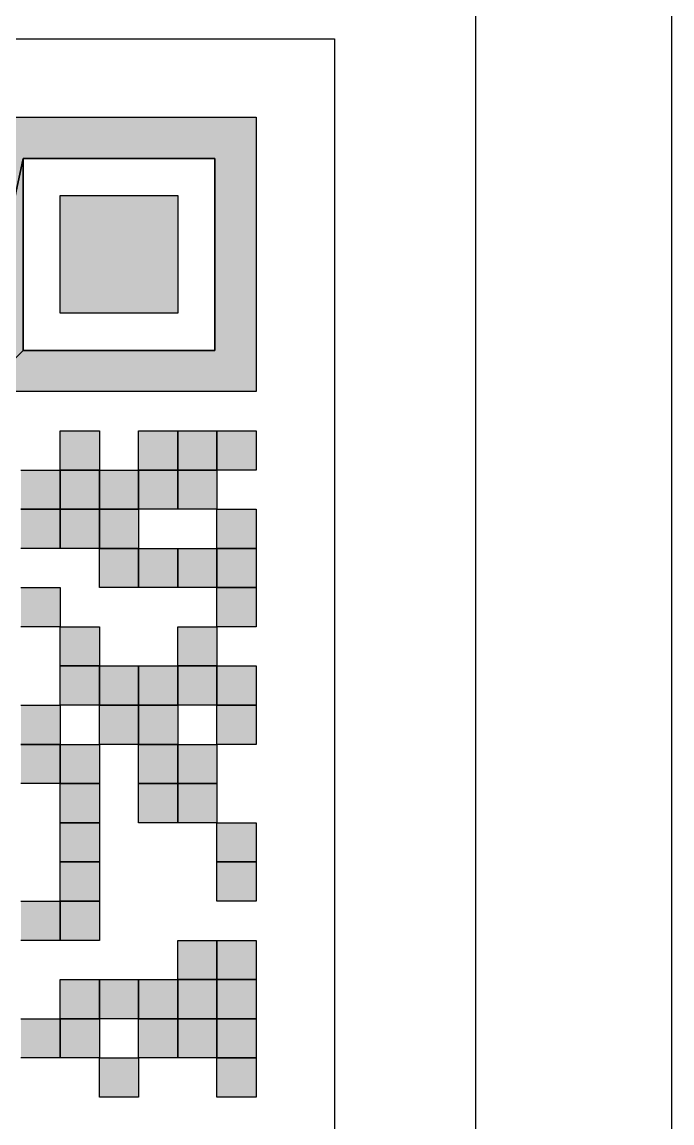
# Model space of a CAD drawing. Header units: millimetres. Extents: x 0 to 420, y 0 to 297.
# Drawn here: x 410.66 to 420, y 12.96 to 28.77 of the extents above; entities that cross this region are included whole.
import ezdxf

# ---------------------------------------------------------------- set-up
doc = ezdxf.new("R2010")
doc.units = ezdxf.units.MM
doc.header["$LTSCALE"] = 23.1
doc.layers.add('M0166-05-0001-00_DXF_FORMAT', color=7, linetype='CONTINUOUS')

# ---------------------------------------------------------------- blocks, each defined once
blk = doc.blocks.new('BLOCK_0_5_BL4', base_point=(406.988, 20.369))
at = {"layer": 'M0166-05-0001-00_DXF_FORMAT', "linetype": 'CONTINUOUS'}
for points in [[(414.025, 27.406), (414.025, 26.815), (414.025, 24.056), (414.025, 23.465), (413.434, 23.465), (410.676, 23.465), (410.085, 23.465), (410.676, 24.056), (411.647, 24.056), (413.147, 24.056), (413.434, 24.056), (413.434, 25.027), (413.434, 26.528), (413.434, 26.815), (412.463, 26.815), (410.962, 26.815), (410.676, 26.815), (410.085, 24.056), (410.085, 26.815), (410.085, 27.406), (410.676, 27.406), (413.434, 27.406)], [(410.676, 24.343), (410.676, 24.056), (410.085, 23.465), (410.085, 24.056), (410.676, 26.815), (410.676, 25.844)]]:
    blk.add_hatch(color=7, dxfattribs=at).paths.add_polyline_path(points)
at = {"layer": 'M0166-05-0001-00_DXF_FORMAT', "color": 7, "linetype": 'CONTINUOUS'}
for p, q in [((410.676, 26.815), (413.434, 26.815)), ((410.676, 24.056), (410.676, 26.815)), ((413.434, 26.815), (413.434, 24.056)), ((411.21, 26.28), (412.899, 26.28)), ((411.21, 24.591), (411.21, 26.28)), ((411.21, 24.591), (411.21, 26.28)), ((411.21, 26.28), (412.899, 26.28)), ((412.899, 26.28), (412.899, 24.591)), ((412.899, 26.28), (412.899, 24.591)), ((412.899, 24.591), (411.21, 24.591)), ((412.899, 24.591), (411.21, 24.591)), ((413.434, 24.056), (410.676, 24.056)), ((411.21, 22.902), (411.773, 22.902)), ((411.21, 22.339), (411.21, 22.902)), ((411.21, 22.339), (411.21, 22.902)), ((411.21, 22.902), (411.773, 22.902)), ((411.773, 22.902), (411.773, 22.339)), ((411.773, 22.902), (411.773, 22.339)), ((412.336, 22.902), (412.899, 22.902)), ((412.336, 22.339), (412.336, 22.902)), ((412.336, 22.339), (412.336, 22.902)), ((412.336, 22.902), (412.899, 22.902)), ((412.899, 22.902), (412.899, 22.339)), ((412.899, 22.902), (412.899, 22.339)), ((412.899, 22.902), (413.462, 22.902)), ((412.899, 22.339), (412.899, 22.902)), ((412.899, 22.339), (412.899, 22.902)), ((412.899, 22.902), (413.462, 22.902)), ((413.462, 22.902), (413.462, 22.339)), ((413.462, 22.902), (413.462, 22.339)), ((413.462, 22.902), (414.025, 22.902)), ((413.462, 22.339), (413.462, 22.902)), ((413.462, 22.339), (413.462, 22.902)), ((413.462, 22.902), (414.025, 22.902)), ((414.025, 22.902), (414.025, 22.339)), ((414.025, 22.902), (414.025, 22.339)), ((410.647, 22.339), (411.21, 22.339)), ((410.647, 22.339), (411.21, 22.339)), ((411.773, 22.339), (411.21, 22.339)), ((411.773, 22.339), (411.21, 22.339)), ((411.21, 22.339), (411.21, 21.776)), ((411.21, 22.339), (411.21, 21.776)), ((411.21, 22.339), (411.773, 22.339)), ((411.21, 21.776), (411.21, 22.339)), ((411.21, 21.776), (411.21, 22.339)), ((411.21, 22.339), (411.773, 22.339)), ((411.773, 22.339), (411.773, 21.776)), ((411.773, 22.339), (411.773, 21.776)), ((411.773, 22.339), (412.336, 22.339)), ((411.773, 21.776), (411.773, 22.339)), ((411.773, 21.776), (411.773, 22.339)), ((411.773, 22.339), (412.336, 22.339)), ((412.899, 22.339), (412.336, 22.339)), ((412.899, 22.339), (412.336, 22.339)), ((412.336, 22.339), (412.336, 21.776)), ((412.336, 22.339), (412.336, 21.776)), ((412.336, 22.339), (412.899, 22.339)), ((412.336, 21.776), (412.336, 22.339)), ((412.336, 21.776), (412.336, 22.339)), ((412.336, 22.339), (412.899, 22.339)), ((413.462, 22.339), (412.899, 22.339)), ((413.462, 22.339), (412.899, 22.339)), ((412.899, 22.339), (412.899, 21.776)), ((412.899, 22.339), (412.899, 21.776)), ((412.899, 22.339), (413.462, 22.339)), ((412.899, 21.776), (412.899, 22.339)), ((412.899, 21.776), (412.899, 22.339)), ((412.899, 22.339), (413.462, 22.339)), ((414.025, 22.339), (413.462, 22.339)), ((414.025, 22.339), (413.462, 22.339)), ((413.462, 22.339), (413.462, 21.776)), ((413.462, 22.339), (413.462, 21.776)), ((411.21, 21.776), (410.647, 21.776)), ((411.21, 21.776), (410.647, 21.776)), ((410.647, 21.776), (411.21, 21.776)), ((410.647, 21.776), (411.21, 21.776)), ((411.773, 21.776), (411.21, 21.776)), ((411.773, 21.776), (411.21, 21.776)), ((411.21, 21.776), (411.21, 21.213)), ((411.21, 21.776), (411.21, 21.213)), ((411.21, 21.776), (411.773, 21.776)), ((411.21, 21.213), (411.21, 21.776)), ((411.21, 21.213), (411.21, 21.776)), ((411.21, 21.776), (411.773, 21.776)), ((412.336, 21.776), (411.773, 21.776)), ((412.336, 21.776), (411.773, 21.776)), ((411.773, 21.776), (411.773, 21.213)), ((411.773, 21.776), (411.773, 21.213)), ((411.773, 21.776), (412.336, 21.776)), ((411.773, 21.213), (411.773, 21.776)), ((411.773, 21.213), (411.773, 21.776)), ((411.773, 21.776), (412.336, 21.776)), ((412.899, 21.776), (412.336, 21.776)), ((412.899, 21.776), (412.336, 21.776)), ((412.336, 21.776), (412.336, 21.213)), ((412.336, 21.776), (412.336, 21.213)), ((413.462, 21.776), (412.899, 21.776)), ((413.462, 21.776), (412.899, 21.776)), ((413.462, 21.776), (414.025, 21.776)), ((413.462, 21.213), (413.462, 21.776)), ((413.462, 21.213), (413.462, 21.776)), ((413.462, 21.776), (414.025, 21.776)), ((414.025, 21.776), (414.025, 21.213)), ((414.025, 21.776), (414.025, 21.213)), ((411.21, 21.213), (410.647, 21.213)), ((411.21, 21.213), (410.647, 21.213)), ((411.773, 21.213), (411.21, 21.213)), ((411.773, 21.213), (411.21, 21.213)), ((412.336, 21.213), (411.773, 21.213)), ((412.336, 21.213), (411.773, 21.213)), ((411.773, 21.213), (412.336, 21.213)), ((411.773, 20.65), (411.773, 21.213)), ((411.773, 20.65), (411.773, 21.213)), ((411.773, 21.213), (412.336, 21.213)), ((412.336, 21.213), (412.336, 20.65)), ((412.336, 21.213), (412.336, 20.65)), ((412.336, 21.213), (412.899, 21.213)), ((412.336, 20.65), (412.336, 21.213)), ((412.336, 20.65), (412.336, 21.213)), ((412.336, 21.213), (412.899, 21.213)), ((412.899, 21.213), (412.899, 20.65)), ((412.899, 21.213), (412.899, 20.65)), ((412.899, 21.213), (413.462, 21.213)), ((412.899, 20.65), (412.899, 21.213)), ((412.899, 20.65), (412.899, 21.213)), ((412.899, 21.213), (413.462, 21.213)), ((414.025, 21.213), (413.462, 21.213)), ((414.025, 21.213), (413.462, 21.213)), ((413.462, 21.213), (413.462, 20.65)), ((413.462, 21.213), (413.462, 20.65)), ((413.462, 21.213), (414.025, 21.213)), ((413.462, 20.65), (413.462, 21.213)), ((413.462, 20.65), (413.462, 21.213)), ((413.462, 21.213), (414.025, 21.213)), ((414.025, 21.213), (414.025, 20.65)), ((414.025, 21.213), (414.025, 20.65)), ((410.647, 20.65), (411.21, 20.65)), ((410.647, 20.65), (411.21, 20.65)), ((411.21, 20.65), (411.21, 20.088)), ((411.21, 20.65), (411.21, 20.088)), ((412.336, 20.65), (411.773, 20.65)), ((412.336, 20.65), (411.773, 20.65)), ((412.899, 20.65), (412.336, 20.65)), ((412.899, 20.65), (412.336, 20.65)), ((413.462, 20.65), (412.899, 20.65)), ((413.462, 20.65), (412.899, 20.65)), ((414.025, 20.65), (413.462, 20.65)), ((414.025, 20.65), (413.462, 20.65)), ((413.462, 20.65), (414.025, 20.65)), ((413.462, 20.088), (413.462, 20.65)), ((413.462, 20.088), (413.462, 20.65)), ((413.462, 20.65), (414.025, 20.65)), ((414.025, 20.65), (414.025, 20.088)), ((414.025, 20.65), (414.025, 20.088)), ((411.21, 20.088), (410.647, 20.088)), ((411.21, 20.088), (410.647, 20.088)), ((411.21, 20.088), (411.773, 20.088)), ((411.21, 19.525), (411.21, 20.088)), ((411.21, 19.525), (411.21, 20.088)), ((411.21, 20.088), (411.773, 20.088)), ((411.773, 20.088), (411.773, 19.525)), ((411.773, 20.088), (411.773, 19.525)), ((412.899, 20.088), (413.462, 20.088)), ((412.899, 19.525), (412.899, 20.088)), ((412.899, 19.525), (412.899, 20.088)), ((412.899, 20.088), (413.462, 20.088)), ((414.025, 20.088), (413.462, 20.088)), ((414.025, 20.088), (413.462, 20.088)), ((413.462, 20.088), (413.462, 19.525)), ((413.462, 20.088), (413.462, 19.525)), ((411.773, 19.525), (411.21, 19.525)), ((411.773, 19.525), (411.21, 19.525)), ((411.21, 19.525), (411.773, 19.525)), ((411.21, 18.962), (411.21, 19.525)), ((411.21, 18.962), (411.21, 19.525)), ((411.21, 19.525), (411.773, 19.525)), ((411.773, 19.525), (411.773, 18.962)), ((411.773, 19.525), (411.773, 18.962)), ((411.773, 19.525), (412.336, 19.525)), ((411.773, 18.962), (411.773, 19.525)), ((411.773, 18.962), (411.773, 19.525)), ((411.773, 19.525), (412.336, 19.525)), ((412.336, 19.525), (412.336, 18.962)), ((412.336, 19.525), (412.336, 18.962)), ((412.336, 19.525), (412.899, 19.525)), ((412.336, 18.962), (412.336, 19.525)), ((412.336, 18.962), (412.336, 19.525)), ((412.336, 19.525), (412.899, 19.525)), ((413.462, 19.525), (412.899, 19.525)), ((413.462, 19.525), (412.899, 19.525)), ((412.899, 19.525), (412.899, 18.962)), ((412.899, 19.525), (412.899, 18.962)), ((412.899, 19.525), (413.462, 19.525)), ((412.899, 18.962), (412.899, 19.525)), ((412.899, 18.962), (412.899, 19.525)), ((412.899, 19.525), (413.462, 19.525)), ((413.462, 19.525), (413.462, 18.962)), ((413.462, 19.525), (413.462, 18.962)), ((413.462, 19.525), (414.025, 19.525)), ((413.462, 18.962), (413.462, 19.525)), ((413.462, 18.962), (413.462, 19.525)), ((413.462, 19.525), (414.025, 19.525)), ((414.025, 19.525), (414.025, 18.962)), ((414.025, 19.525), (414.025, 18.962)), ((410.647, 18.962), (411.21, 18.962)), ((410.647, 18.962), (411.21, 18.962)), ((411.773, 18.962), (411.21, 18.962)), ((411.773, 18.962), (411.21, 18.962)), ((411.21, 18.962), (411.21, 18.399)), ((411.21, 18.962), (411.21, 18.399)), ((412.336, 18.962), (411.773, 18.962)), ((412.336, 18.962), (411.773, 18.962)), ((411.773, 18.962), (412.336, 18.962)), ((411.773, 18.399), (411.773, 18.962)), ((411.773, 18.399), (411.773, 18.962)), ((411.773, 18.962), (412.336, 18.962)), ((412.899, 18.962), (412.336, 18.962)), ((412.899, 18.962), (412.336, 18.962)), ((412.336, 18.962), (412.336, 18.399)), ((412.336, 18.962), (412.336, 18.399)), ((412.336, 18.962), (412.899, 18.962)), ((412.336, 18.399), (412.336, 18.962)), ((412.336, 18.399), (412.336, 18.962)), ((412.336, 18.962), (412.899, 18.962)), ((413.462, 18.962), (412.899, 18.962)), ((413.462, 18.962), (412.899, 18.962)), ((412.899, 18.962), (412.899, 18.399)), ((412.899, 18.962), (412.899, 18.399)), ((414.025, 18.962), (413.462, 18.962)), ((414.025, 18.962), (413.462, 18.962)), ((413.462, 18.962), (414.025, 18.962)), ((413.462, 18.399), (413.462, 18.962)), ((413.462, 18.399), (413.462, 18.962)), ((413.462, 18.962), (414.025, 18.962)), ((414.025, 18.962), (414.025, 18.399)), ((414.025, 18.962), (414.025, 18.399)), ((411.21, 18.399), (410.647, 18.399)), ((411.21, 18.399), (410.647, 18.399)), ((410.647, 18.399), (411.21, 18.399)), ((410.647, 18.399), (411.21, 18.399)), ((411.21, 18.399), (411.21, 17.836)), ((411.21, 18.399), (411.21, 17.836)), ((411.21, 18.399), (411.773, 18.399)), ((411.21, 17.836), (411.21, 18.399)), ((411.21, 17.836), (411.21, 18.399)), ((411.21, 18.399), (411.773, 18.399)), ((412.336, 18.399), (411.773, 18.399)), ((412.336, 18.399), (411.773, 18.399)), ((411.773, 18.399), (411.773, 17.836)), ((411.773, 18.399), (411.773, 17.836)), ((412.899, 18.399), (412.336, 18.399)), ((412.899, 18.399), (412.336, 18.399)), ((412.336, 18.399), (412.899, 18.399)), ((412.336, 17.836), (412.336, 18.399)), ((412.336, 17.836), (412.336, 18.399)), ((412.336, 18.399), (412.899, 18.399)), ((412.899, 18.399), (412.899, 17.836)), ((412.899, 18.399), (412.899, 17.836)), ((412.899, 18.399), (413.462, 18.399)), ((412.899, 17.836), (412.899, 18.399)), ((412.899, 17.836), (412.899, 18.399)), ((412.899, 18.399), (413.462, 18.399)), ((414.025, 18.399), (413.462, 18.399)), ((414.025, 18.399), (413.462, 18.399)), ((413.462, 18.399), (413.462, 17.836)), ((413.462, 18.399), (413.462, 17.836)), ((411.21, 17.836), (410.647, 17.836)), ((411.21, 17.836), (410.647, 17.836)), ((411.773, 17.836), (411.21, 17.836)), ((411.773, 17.836), (411.21, 17.836)), ((411.21, 17.836), (411.773, 17.836)), ((411.21, 17.273), (411.21, 17.836)), ((411.21, 17.273), (411.21, 17.836)), ((411.21, 17.836), (411.773, 17.836)), ((411.773, 17.836), (411.773, 17.273)), ((411.773, 17.836), (411.773, 17.273)), ((412.899, 17.836), (412.336, 17.836)), ((412.899, 17.836), (412.336, 17.836)), ((412.336, 17.836), (412.899, 17.836)), ((412.336, 17.273), (412.336, 17.836)), ((412.336, 17.273), (412.336, 17.836)), ((412.336, 17.836), (412.899, 17.836)), ((413.462, 17.836), (412.899, 17.836)), ((413.462, 17.836), (412.899, 17.836)), ((412.899, 17.836), (412.899, 17.273)), ((412.899, 17.836), (412.899, 17.273)), ((412.899, 17.836), (413.462, 17.836)), ((412.899, 17.273), (412.899, 17.836)), ((412.899, 17.273), (412.899, 17.836)), ((412.899, 17.836), (413.462, 17.836)), ((413.462, 17.836), (413.462, 17.273)), ((413.462, 17.836), (413.462, 17.273)), ((411.773, 17.273), (411.21, 17.273)), ((411.773, 17.273), (411.21, 17.273)), ((411.21, 17.273), (411.773, 17.273)), ((411.21, 16.71), (411.21, 17.273)), ((411.21, 16.71), (411.21, 17.273)), ((411.21, 17.273), (411.773, 17.273)), ((411.773, 17.273), (411.773, 16.71)), ((411.773, 17.273), (411.773, 16.71)), ((412.899, 17.273), (412.336, 17.273)), ((412.899, 17.273), (412.336, 17.273)), ((413.462, 17.273), (412.899, 17.273)), ((413.462, 17.273), (412.899, 17.273)), ((413.462, 17.273), (414.025, 17.273)), ((413.462, 16.71), (413.462, 17.273)), ((413.462, 16.71), (413.462, 17.273)), ((413.462, 17.273), (414.025, 17.273)), ((414.025, 17.273), (414.025, 16.71)), ((414.025, 17.273), (414.025, 16.71)), ((411.773, 16.71), (411.21, 16.71)), ((411.773, 16.71), (411.21, 16.71)), ((411.21, 16.71), (411.773, 16.71)), ((411.21, 16.147), (411.21, 16.71)), ((411.21, 16.147), (411.21, 16.71)), ((411.21, 16.71), (411.773, 16.71)), ((411.773, 16.71), (411.773, 16.147)), ((411.773, 16.71), (411.773, 16.147)), ((414.025, 16.71), (413.462, 16.71)), ((414.025, 16.71), (413.462, 16.71)), ((413.462, 16.71), (414.025, 16.71)), ((413.462, 16.147), (413.462, 16.71)), ((413.462, 16.147), (413.462, 16.71)), ((413.462, 16.71), (414.025, 16.71)), ((414.025, 16.71), (414.025, 16.147)), ((414.025, 16.71), (414.025, 16.147)), ((410.647, 16.147), (411.21, 16.147)), ((410.647, 16.147), (411.21, 16.147)), ((411.773, 16.147), (411.21, 16.147)), ((411.773, 16.147), (411.21, 16.147)), ((411.21, 16.147), (411.21, 15.584)), ((411.21, 16.147), (411.21, 15.584)), ((411.21, 16.147), (411.773, 16.147)), ((411.21, 15.584), (411.21, 16.147)), ((411.21, 15.584), (411.21, 16.147)), ((411.21, 16.147), (411.773, 16.147)), ((411.773, 16.147), (411.773, 15.584)), ((411.773, 16.147), (411.773, 15.584)), ((414.025, 16.147), (413.462, 16.147)), ((414.025, 16.147), (413.462, 16.147)), ((411.21, 15.584), (410.647, 15.584)), ((411.21, 15.584), (410.647, 15.584)), ((411.773, 15.584), (411.21, 15.584)), ((411.773, 15.584), (411.21, 15.584)), ((412.899, 15.584), (413.462, 15.584)), ((412.899, 15.021), (412.899, 15.584)), ((412.899, 15.021), (412.899, 15.584)), ((412.899, 15.584), (413.462, 15.584)), ((413.462, 15.584), (413.462, 15.021)), ((413.462, 15.584), (413.462, 15.021)), ((413.462, 15.584), (414.025, 15.584)), ((413.462, 15.021), (413.462, 15.584)), ((413.462, 15.021), (413.462, 15.584)), ((413.462, 15.584), (414.025, 15.584)), ((414.025, 15.584), (414.025, 15.021)), ((414.025, 15.584), (414.025, 15.021)), ((411.21, 15.021), (411.773, 15.021)), ((411.21, 14.458), (411.21, 15.021)), ((411.21, 14.458), (411.21, 15.021)), ((411.21, 15.021), (411.773, 15.021)), ((411.773, 15.021), (411.773, 14.458)), ((411.773, 15.021), (411.773, 14.458)), ((411.773, 15.021), (412.336, 15.021)), ((411.773, 14.458), (411.773, 15.021)), ((411.773, 14.458), (411.773, 15.021)), ((411.773, 15.021), (412.336, 15.021)), ((412.336, 15.021), (412.336, 14.458)), ((412.336, 15.021), (412.336, 14.458)), ((412.336, 15.021), (412.899, 15.021)), ((412.336, 14.458), (412.336, 15.021)), ((412.336, 14.458), (412.336, 15.021)), ((412.336, 15.021), (412.899, 15.021)), ((413.462, 15.021), (412.899, 15.021)), ((413.462, 15.021), (412.899, 15.021)), ((412.899, 15.021), (412.899, 14.458)), ((412.899, 15.021), (412.899, 14.458)), ((412.899, 15.021), (413.462, 15.021)), ((412.899, 14.458), (412.899, 15.021)), ((412.899, 14.458), (412.899, 15.021)), ((412.899, 15.021), (413.462, 15.021)), ((414.025, 15.021), (413.462, 15.021)), ((414.025, 15.021), (413.462, 15.021)), ((413.462, 15.021), (413.462, 14.458)), ((413.462, 15.021), (413.462, 14.458)), ((413.462, 15.021), (414.025, 15.021)), ((413.462, 14.458), (413.462, 15.021)), ((413.462, 14.458), (413.462, 15.021)), ((413.462, 15.021), (414.025, 15.021)), ((414.025, 15.021), (414.025, 14.458)), ((414.025, 15.021), (414.025, 14.458)), ((410.647, 14.458), (411.21, 14.458)), ((410.647, 14.458), (411.21, 14.458)), ((411.773, 14.458), (411.21, 14.458)), ((411.773, 14.458), (411.21, 14.458)), ((411.21, 14.458), (411.21, 13.895)), ((411.21, 14.458), (411.21, 13.895)), ((411.21, 14.458), (411.773, 14.458)), ((411.21, 13.895), (411.21, 14.458)), ((411.21, 13.895), (411.21, 14.458)), ((411.21, 14.458), (411.773, 14.458)), ((412.336, 14.458), (411.773, 14.458)), ((412.336, 14.458), (411.773, 14.458)), ((411.773, 14.458), (411.773, 13.895)), ((411.773, 14.458), (411.773, 13.895)), ((412.899, 14.458), (412.336, 14.458)), ((412.899, 14.458), (412.336, 14.458)), ((412.336, 14.458), (412.899, 14.458)), ((412.336, 13.895), (412.336, 14.458)), ((412.336, 13.895), (412.336, 14.458)), ((412.336, 14.458), (412.899, 14.458)), ((413.462, 14.458), (412.899, 14.458)), ((413.462, 14.458), (412.899, 14.458)), ((412.899, 14.458), (412.899, 13.895)), ((412.899, 14.458), (412.899, 13.895)), ((412.899, 14.458), (413.462, 14.458)), ((412.899, 13.895), (412.899, 14.458)), ((412.899, 13.895), (412.899, 14.458)), ((412.899, 14.458), (413.462, 14.458)), ((414.025, 14.458), (413.462, 14.458)), ((414.025, 14.458), (413.462, 14.458)), ((413.462, 14.458), (413.462, 13.895)), ((413.462, 14.458), (413.462, 13.895)), ((413.462, 14.458), (414.025, 14.458)), ((413.462, 13.895), (413.462, 14.458)), ((413.462, 13.895), (413.462, 14.458)), ((413.462, 14.458), (414.025, 14.458)), ((414.025, 14.458), (414.025, 13.895)), ((414.025, 14.458), (414.025, 13.895)), ((411.21, 13.895), (410.647, 13.895)), ((411.21, 13.895), (410.647, 13.895)), ((411.773, 13.895), (411.21, 13.895)), ((411.773, 13.895), (411.21, 13.895)), ((411.773, 13.895), (412.336, 13.895)), ((411.773, 13.332), (411.773, 13.895)), ((411.773, 13.332), (411.773, 13.895)), ((411.773, 13.895), (412.336, 13.895)), ((412.899, 13.895), (412.336, 13.895)), ((412.899, 13.895), (412.336, 13.895)), ((412.336, 13.895), (412.336, 13.332)), ((412.336, 13.895), (412.336, 13.332)), ((413.462, 13.895), (412.899, 13.895)), ((413.462, 13.895), (412.899, 13.895)), ((414.025, 13.895), (413.462, 13.895)), ((414.025, 13.895), (413.462, 13.895)), ((413.462, 13.895), (414.025, 13.895)), ((413.462, 13.332), (413.462, 13.895)), ((413.462, 13.332), (413.462, 13.895)), ((413.462, 13.895), (414.025, 13.895)), ((414.025, 13.895), (414.025, 13.332)), ((414.025, 13.895), (414.025, 13.332)), ((412.336, 13.332), (411.773, 13.332)), ((412.336, 13.332), (411.773, 13.332)), ((414.025, 13.332), (413.462, 13.332)), ((414.025, 13.332), (413.462, 13.332))]:
    blk.add_line(p, q, dxfattribs=at)
for points in [[(414.025, 27.406), (414.025, 26.815), (414.025, 24.056), (414.025, 23.465), (413.434, 23.465), (410.676, 23.465), (410.085, 23.465), (410.676, 24.056), (411.647, 24.056), (413.147, 24.056), (413.434, 24.056), (413.434, 25.027), (413.434, 26.528), (413.434, 26.815), (412.463, 26.815), (410.962, 26.815), (410.676, 26.815), (410.085, 24.056), (410.085, 26.815), (410.085, 27.406), (410.676, 27.406), (413.434, 27.406), (414.025, 27.406)], [(410.676, 24.343), (410.676, 24.056), (410.085, 23.465), (410.085, 24.056), (410.676, 26.815), (410.676, 25.844), (410.676, 24.343)]]:
    blk.add_lwpolyline(points, dxfattribs=at)
for points, knots in [([(413.434, 27.406), (413.434, 27.406), (410.676, 27.406), (410.676, 27.406), (410.676, 27.406), (410.085, 27.406), (410.085, 27.406), (410.085, 27.406), (410.085, 26.815), (410.085, 26.815), (410.085, 26.815), (410.085, 24.056), (410.085, 24.056), (410.085, 24.056), (410.085, 23.465), (410.085, 23.465), (410.085, 23.465), (410.676, 23.465), (410.676, 23.465), (410.676, 23.465), (413.434, 23.465), (413.434, 23.465), (413.434, 23.465), (414.025, 23.465), (414.025, 23.465), (414.025, 23.465), (414.025, 24.056), (414.025, 24.056), (414.025, 24.056), (414.025, 26.815), (414.025, 26.815), (414.025, 26.815), (414.025, 27.406), (414.025, 27.406), (414.025, 27.406), (413.434, 27.406), (413.434, 27.406)], [0, 0, 0, 0, 1, 1, 1, 2, 2, 2, 3, 3, 3, 4, 4, 4, 5, 5, 5, 6, 6, 6, 7, 7, 7, 8, 8, 8, 9, 9, 9, 10, 10, 10, 11, 11, 11, 12, 12, 12, 12]), ([(413.434, 27.406), (413.434, 27.406), (410.676, 27.406), (410.676, 27.406), (410.676, 27.406), (410.085, 27.406), (410.085, 27.406), (410.085, 27.406), (410.085, 26.815), (410.085, 26.815), (410.085, 26.815), (410.085, 24.056), (410.085, 24.056), (410.085, 24.056), (410.085, 23.465), (410.085, 23.465), (410.085, 23.465), (410.676, 23.465), (410.676, 23.465), (410.676, 23.465), (413.434, 23.465), (413.434, 23.465), (413.434, 23.465), (414.025, 23.465), (414.025, 23.465), (414.025, 23.465), (414.025, 24.056), (414.025, 24.056), (414.025, 24.056), (414.025, 26.815), (414.025, 26.815), (414.025, 26.815), (414.025, 27.406), (414.025, 27.406), (414.025, 27.406), (413.434, 27.406), (413.434, 27.406)], [0, 0, 0, 0, 1, 1, 1, 2, 2, 2, 3, 3, 3, 4, 4, 4, 5, 5, 5, 6, 6, 6, 7, 7, 7, 8, 8, 8, 9, 9, 9, 10, 10, 10, 11, 11, 11, 12, 12, 12, 12]), ([(413.434, 24.056), (413.434, 24.056), (410.676, 24.056), (410.676, 24.056), (410.676, 24.056), (410.676, 26.815), (410.676, 26.815), (410.676, 26.815), (413.434, 26.815), (413.434, 26.815), (413.434, 26.815), (413.434, 24.056), (413.434, 24.056)], [0, 0, 0, 0, 1, 1, 1, 2, 2, 2, 3, 3, 3, 4, 4, 4, 4]), ([(413.434, 24.056), (413.434, 24.056), (410.676, 24.056), (410.676, 24.056), (410.676, 24.056), (410.676, 26.815), (410.676, 26.815), (410.676, 26.815), (413.434, 26.815), (413.434, 26.815), (413.434, 26.815), (413.434, 24.056), (413.434, 24.056)], [0, 0, 0, 0, 1, 1, 1, 2, 2, 2, 3, 3, 3, 4, 4, 4, 4])]:
    blk.add_open_spline(points, degree=3, knots=knots, dxfattribs=at)
for points in [[(412.899, 26.28), (412.899, 24.591), (411.21, 26.28), (411.21, 24.591)], [(411.773, 22.902), (411.773, 22.339), (411.21, 22.902), (411.21, 22.339)], [(412.899, 22.902), (412.899, 22.339), (412.336, 22.902), (412.336, 22.339)], [(413.462, 22.902), (413.462, 22.339), (412.899, 22.902), (412.899, 22.339)], [(414.025, 22.902), (414.025, 22.339), (413.462, 22.902), (413.462, 22.339)], [(411.21, 22.339), (411.21, 21.776), (410.647, 22.339), (410.647, 21.776)], [(411.773, 22.339), (411.773, 21.776), (411.21, 22.339), (411.21, 21.776)], [(412.336, 22.339), (412.336, 21.776), (411.773, 22.339), (411.773, 21.776)], [(412.899, 22.339), (412.899, 21.776), (412.336, 22.339), (412.336, 21.776)], [(413.462, 22.339), (413.462, 21.776), (412.899, 22.339), (412.899, 21.776)], [(411.21, 21.776), (411.21, 21.213), (410.647, 21.776), (410.647, 21.213)], [(411.773, 21.776), (411.773, 21.213), (411.21, 21.776), (411.21, 21.213)], [(412.336, 21.776), (412.336, 21.213), (411.773, 21.776), (411.773, 21.213)], [(414.025, 21.776), (414.025, 21.213), (413.462, 21.776), (413.462, 21.213)], [(412.336, 21.213), (412.336, 20.65), (411.773, 21.213), (411.773, 20.65)], [(412.899, 21.213), (412.899, 20.65), (412.336, 21.213), (412.336, 20.65)], [(413.462, 21.213), (413.462, 20.65), (412.899, 21.213), (412.899, 20.65)], [(414.025, 21.213), (414.025, 20.65), (413.462, 21.213), (413.462, 20.65)], [(411.21, 20.65), (411.21, 20.088), (410.647, 20.65), (410.647, 20.088)], [(414.025, 20.65), (414.025, 20.088), (413.462, 20.65), (413.462, 20.088)], [(411.773, 20.088), (411.773, 19.525), (411.21, 20.088), (411.21, 19.525)], [(413.462, 20.088), (413.462, 19.525), (412.899, 20.088), (412.899, 19.525)], [(411.773, 19.525), (411.773, 18.962), (411.21, 19.525), (411.21, 18.962)], [(412.336, 19.525), (412.336, 18.962), (411.773, 19.525), (411.773, 18.962)], [(412.899, 19.525), (412.899, 18.962), (412.336, 19.525), (412.336, 18.962)], [(413.462, 19.525), (413.462, 18.962), (412.899, 19.525), (412.899, 18.962)], [(414.025, 19.525), (414.025, 18.962), (413.462, 19.525), (413.462, 18.962)], [(411.21, 18.962), (411.21, 18.399), (410.647, 18.962), (410.647, 18.399)], [(412.336, 18.962), (412.336, 18.399), (411.773, 18.962), (411.773, 18.399)], [(412.899, 18.962), (412.899, 18.399), (412.336, 18.962), (412.336, 18.399)], [(414.025, 18.962), (414.025, 18.399), (413.462, 18.962), (413.462, 18.399)], [(411.21, 18.399), (411.21, 17.836), (410.647, 18.399), (410.647, 17.836)], [(411.773, 18.399), (411.773, 17.836), (411.21, 18.399), (411.21, 17.836)], [(412.899, 18.399), (412.899, 17.836), (412.336, 18.399), (412.336, 17.836)], [(413.462, 18.399), (413.462, 17.836), (412.899, 18.399), (412.899, 17.836)], [(411.773, 17.836), (411.773, 17.273), (411.21, 17.836), (411.21, 17.273)], [(412.899, 17.836), (412.899, 17.273), (412.336, 17.836), (412.336, 17.273)], [(413.462, 17.836), (413.462, 17.273), (412.899, 17.836), (412.899, 17.273)], [(411.773, 17.273), (411.773, 16.71), (411.21, 17.273), (411.21, 16.71)], [(414.025, 17.273), (414.025, 16.71), (413.462, 17.273), (413.462, 16.71)], [(411.773, 16.71), (411.773, 16.147), (411.21, 16.71), (411.21, 16.147)], [(414.025, 16.71), (414.025, 16.147), (413.462, 16.71), (413.462, 16.147)], [(411.21, 16.147), (411.21, 15.584), (410.647, 16.147), (410.647, 15.584)], [(411.773, 16.147), (411.773, 15.584), (411.21, 16.147), (411.21, 15.584)], [(413.462, 15.584), (413.462, 15.021), (412.899, 15.584), (412.899, 15.021)], [(414.025, 15.584), (414.025, 15.021), (413.462, 15.584), (413.462, 15.021)], [(411.773, 15.021), (411.773, 14.458), (411.21, 15.021), (411.21, 14.458)], [(412.336, 15.021), (412.336, 14.458), (411.773, 15.021), (411.773, 14.458)], [(412.899, 15.021), (412.899, 14.458), (412.336, 15.021), (412.336, 14.458)], [(413.462, 15.021), (413.462, 14.458), (412.899, 15.021), (412.899, 14.458)], [(414.025, 15.021), (414.025, 14.458), (413.462, 15.021), (413.462, 14.458)], [(411.21, 14.458), (411.21, 13.895), (410.647, 14.458), (410.647, 13.895)], [(411.773, 14.458), (411.773, 13.895), (411.21, 14.458), (411.21, 13.895)], [(412.899, 14.458), (412.899, 13.895), (412.336, 14.458), (412.336, 13.895)], [(413.462, 14.458), (413.462, 13.895), (412.899, 14.458), (412.899, 13.895)], [(414.025, 14.458), (414.025, 13.895), (413.462, 14.458), (413.462, 13.895)], [(412.336, 13.895), (412.336, 13.332), (411.773, 13.895), (411.773, 13.332)], [(414.025, 13.895), (414.025, 13.332), (413.462, 13.895), (413.462, 13.332)]]:
    blk.add_solid(points, dxfattribs=at)

msp = doc.modelspace()

# ---------------------------------------------------------------- linework, layer by layer
at = {"layer": 'M0166-05-0001-00_DXF_FORMAT', "color": 7, "linetype": 'CONTINUOUS'}
for p, q in [((417.16, 296.988), (417.179, 0.21)), ((420, 0), (420, 297)), ((398.826, 28.532), (415.151, 28.532)), ((415.151, 28.532), (415.151, 12.206))]:
    msp.add_line(p, q, dxfattribs=at)

# ---------------------------------------------------------------- block references
at = {"layer": 'M0166-05-0001-00_DXF_FORMAT', "color": 2, "linetype": 'CONTINUOUS'}
msp.add_blockref('BLOCK_0_5_BL4', (406.988, 20.369), dxfattribs=at)

doc.saveas('drawing.dxf')
